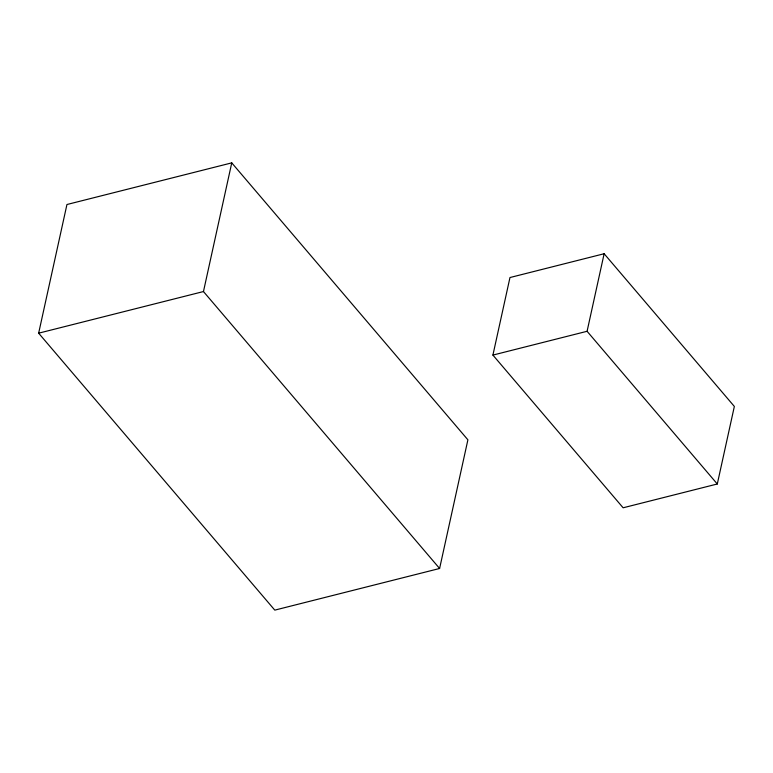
<?xml version="1.0" encoding="UTF-8"?>
<svg xmlns="http://www.w3.org/2000/svg" width="773" height="773" viewBox="0 0 773 773"><rect width="100%" height="100%" fill="white"/><g stroke="black" fill="none" stroke-linecap="round" stroke-linejoin="round"><path stroke-width="1.16" d="M38.65 333.182L66.942 204.516L231.755 162.871L467.897 439.818L439.605 568.484L274.792 610.129L38.65 333.182L203.463 291.547L231.755 162.871M492.913 355.087L509.967 277.536L604.138 253.737L734.35 406.443L717.296 483.995L623.125 507.793L492.913 355.087L587.084 331.288L604.138 253.737M587.084 331.288L717.296 483.995M203.463 291.547L439.605 568.484"/></g></svg>
